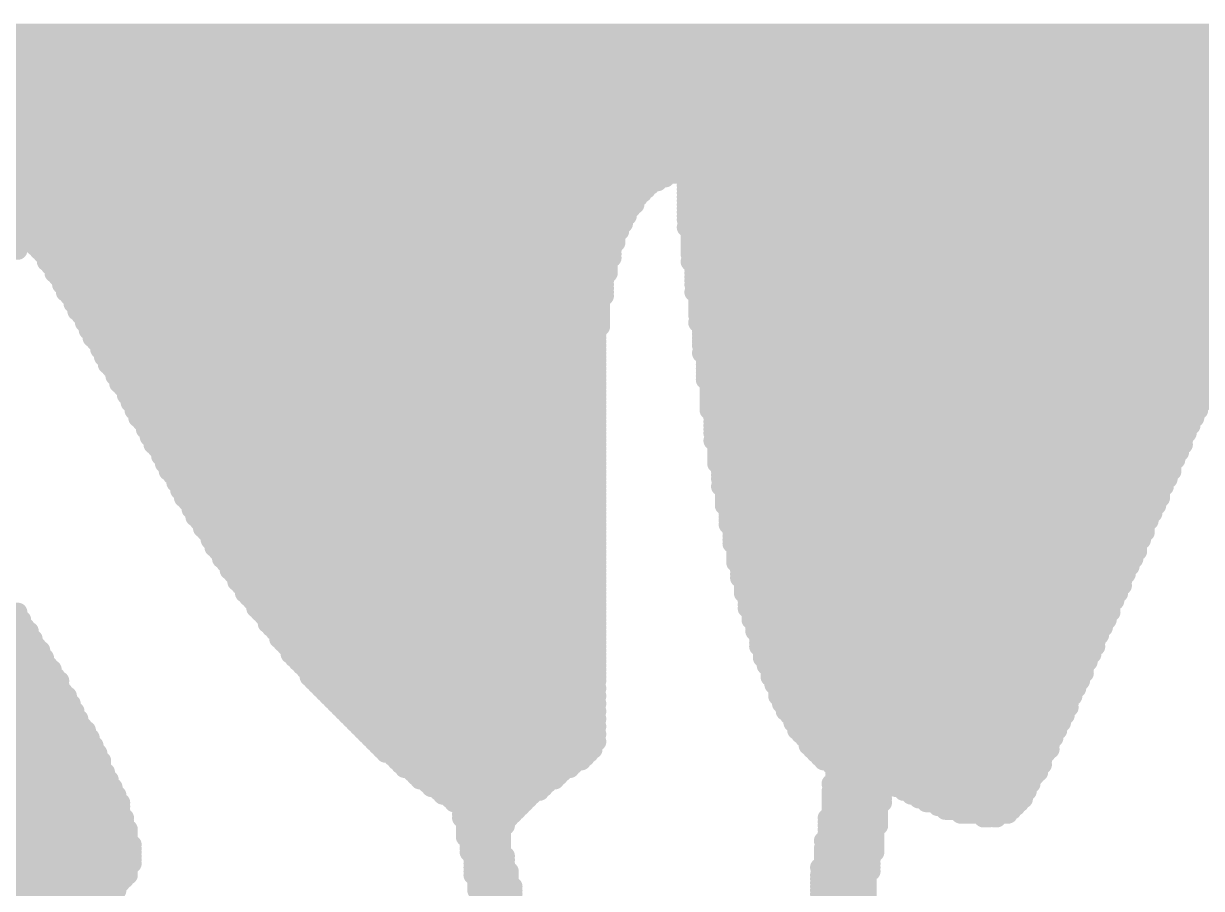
# Model space of a CAD drawing. Extents: x 0 to 224, y 0 to 219.
# Drawn here: x 14.498 to 17.64, y 42.555 to 44.861 of the extents above; entities that cross this region are included whole.
import ezdxf

# ---------------------------------------------------------------- set-up
doc = ezdxf.new("R2010")
doc.units = 0
doc.layers.add('2D_LINE_26', color=5, linetype='CONTINUOUS')

# ---------------------------------------------------------------- blocks, each defined once
blk = doc.blocks.new('SMOOTH_0$0508')
at = {"const_width": 0.0254}
blk.add_lwpolyline([(-0.0127, 0, 1), (0.0127, 0, 1)], format="xyb", close=True, dxfattribs=at)
blk = doc.blocks.new('DRAWING_1')
at = {"layer": '2D_LINE_26', "const_width": 0.0508}
for points in [[(-1.64592, 14.35608), (8.5598, 14.35608)], [(-1.64592, 14.34592), (8.5598, 14.34592)], [(-1.64592, 14.33576), (8.5598, 14.33576)], [(-1.64592, 14.3256), (8.5598, 14.3256)], [(-1.64592, 14.31544), (8.5598, 14.31544)], [(-1.64592, 14.30528), (8.5598, 14.30528)], [(-1.64592, 14.29512), (8.5598, 14.29512)], [(-1.64592, 14.28496), (8.5598, 14.28496)], [(-1.64592, 14.2748), (8.5598, 14.2748)], [(-1.64592, 14.26464), (8.5598, 14.26464)], [(-1.64592, 14.25448), (8.5598, 14.25448)], [(-1.64592, 14.24432), (8.5598, 14.24432)], [(-1.64592, 14.23416), (8.5598, 14.23416)], [(-1.64592, 14.224), (8.5598, 14.224)], [(-1.64592, 14.21384), (8.5598, 14.21384)], [(-1.64592, 14.20368), (8.5598, 14.20368)], [(-1.64592, 14.19352), (8.5598, 14.19352)], [(-1.64592, 14.18336), (8.5598, 14.18336)], [(-1.64592, 14.1732), (8.5598, 14.1732)], [(-1.64592, 14.16304), (8.5598, 14.16304)], [(-1.64592, 14.15288), (8.5598, 14.15288)], [(-1.64592, 14.14272), (8.5598, 14.14272)], [(-1.64592, 14.13256), (8.5598, 14.13256)], [(-1.64592, 14.1224), (8.5598, 14.1224)], [(-1.64592, 14.11224), (8.5598, 14.11224)], [(-1.64592, 14.10208), (8.5598, 14.10208)], [(-1.64592, 14.09192), (8.5598, 14.09192)], [(-1.64592, 14.08176), (8.5598, 14.08176)], [(-1.64592, 14.0716), (8.5598, 14.0716)], [(-1.64592, 14.06144), (8.5598, 14.06144)], [(-1.64592, 14.05128), (8.5598, 14.05128)], [(-1.64592, 14.04112), (8.5598, 14.04112)], [(-1.64592, 14.03096), (8.5598, 14.03096)], [(-1.64592, 14.0208), (8.5598, 14.0208)], [(-1.64592, 14.01064), (8.5598, 14.01064)], [(-1.64592, 14.00048), (8.5598, 14.00048)], [(-1.64592, 13.99032), (8.5598, 13.99032)], [(-1.64592, 13.98016), (8.5598, 13.98016)], [(-1.64592, 13.97), (3.51028, 13.97)], [(-1.64592, 13.95984), (3.48996, 13.95984)], [(3.56616, 13.97), (8.5598, 13.97)], [(3.56616, 13.95984), (8.5598, 13.95984)], [(-1.64592, 13.94968), (3.46964, 13.94968)], [(-1.64592, 13.93952), (3.45948, 13.93952)], [(-1.64592, 13.92936), (3.44932, 13.92936)], [(3.56616, 13.94968), (8.5598, 13.94968)], [(3.56616, 13.93952), (8.5598, 13.93952)], [(3.56616, 13.92936), (8.5598, 13.92936)], [(-1.64592, 13.9192), (3.43916, 13.9192)], [(-1.64592, 13.90904), (3.429, 13.90904)], [(-1.64592, 13.89888), (3.429, 13.89888)], [(3.56616, 13.9192), (8.5598, 13.9192)], [(3.56616, 13.90904), (8.5598, 13.90904)], [(3.56616, 13.89888), (8.5598, 13.89888)], [(-1.64592, 13.88872), (3.41884, 13.88872)], [(-1.64592, 13.87856), (3.40868, 13.87856)], [(-1.64592, 13.8684), (3.40868, 13.8684)], [(3.56616, 13.88872), (8.5598, 13.88872)], [(3.56616, 13.87856), (8.5598, 13.87856)], [(3.56616, 13.8684), (8.5598, 13.8684)], [(-1.64592, 13.85824), (3.39852, 13.85824)], [(-1.64592, 13.84808), (3.39852, 13.84808)], [(-1.64592, 13.83792), (3.38836, 13.83792)], [(3.56616, 13.85824), (8.5598, 13.85824)], [(3.56616, 13.83792), (8.5598, 13.83792)], [(3.57632, 13.84808), (8.5598, 13.84808)], [(-1.64592, 13.82776), (3.38836, 13.82776)], [(-1.64592, 13.8176), (3.3782, 13.8176)], [(-1.64592, 13.80744), (3.3782, 13.80744)], [(3.57632, 13.82776), (8.5598, 13.82776)], [(3.57632, 13.8176), (8.5598, 13.8176)], [(3.57632, 13.80744), (8.5598, 13.80744)], [(-1.64592, 13.79728), (3.3782, 13.79728)], [(-1.64592, 13.78712), (1.78308, 13.78712)], [(-1.64592, 13.77696), (1.78308, 13.77696)], [(1.8288, 13.78712), (3.36804, 13.78712)], [(1.83896, 13.77696), (3.36804, 13.77696)], [(3.57632, 13.79728), (8.5598, 13.79728)], [(3.57632, 13.78712), (8.5598, 13.78712)], [(3.57632, 13.77696), (8.5598, 13.77696)], [(1.84912, 13.7668), (3.36804, 13.7668)], [(1.85928, 13.75664), (3.36804, 13.75664)], [(1.85928, 13.74648), (3.35788, 13.74648)], [(3.57632, 13.7668), (8.5598, 13.7668)], [(3.57632, 13.74648), (8.5598, 13.74648)], [(3.58648, 13.75664), (8.5598, 13.75664)], [(1.86944, 13.73632), (3.35788, 13.73632)], [(1.8796, 13.72616), (3.35788, 13.72616)], [(1.8796, 13.716), (3.35788, 13.716)], [(1.88976, 13.70584), (3.34772, 13.70584)], [(3.58648, 13.73632), (8.5598, 13.73632)], [(3.58648, 13.72616), (8.5598, 13.72616)], [(3.58648, 13.716), (8.5598, 13.716)], [(3.58648, 13.70584), (8.5598, 13.70584)], [(1.89992, 13.69568), (3.34772, 13.69568)], [(1.89992, 13.68552), (3.34772, 13.68552)], [(1.91008, 13.67536), (3.34772, 13.67536)], [(3.58648, 13.69568), (8.5598, 13.69568)], [(3.58648, 13.68552), (8.5598, 13.68552)], [(3.59664, 13.67536), (8.5598, 13.67536)], [(1.91008, 13.6652), (3.34772, 13.6652)], [(1.92024, 13.65504), (3.34772, 13.65504)], [(1.9304, 13.64488), (3.33756, 13.64488)], [(3.58648, 13.6652), (8.5598, 13.6652)], [(3.59664, 13.65504), (8.5598, 13.65504)], [(3.59664, 13.64488), (5.12572, 13.64488)], [(1.9304, 13.63472), (3.33756, 13.63472)], [(1.94056, 13.62456), (3.33756, 13.62456)], [(1.94056, 13.6144), (3.33756, 13.6144)], [(3.59664, 13.63472), (5.1054, 13.63472)], [(3.59664, 13.62456), (5.09524, 13.62456)], [(3.59664, 13.6144), (5.08508, 13.6144)], [(1.95072, 13.60424), (3.33756, 13.60424)], [(1.96088, 13.59408), (3.33756, 13.59408)], [(1.96088, 13.58392), (3.33756, 13.58392)], [(3.59664, 13.60424), (5.07492, 13.60424)], [(3.59664, 13.58392), (5.06476, 13.58392)], [(3.6068, 13.59408), (5.06476, 13.59408)], [(1.97104, 13.57376), (3.33756, 13.57376)], [(1.97104, 13.5636), (3.3274, 13.5636)], [(1.9812, 13.55344), (3.3274, 13.55344)], [(3.6068, 13.57376), (5.0546, 13.57376)], [(3.6068, 13.5636), (5.04444, 13.5636)], [(3.6068, 13.55344), (5.04444, 13.55344)], [(1.9812, 13.54328), (3.3274, 13.54328)], [(1.99136, 13.53312), (3.3274, 13.53312)], [(2.00152, 13.52296), (3.3274, 13.52296)], [(3.6068, 13.54328), (5.03428, 13.54328)], [(3.6068, 13.53312), (5.02412, 13.53312)], [(3.6068, 13.52296), (5.02412, 13.52296)], [(2.00152, 13.5128), (3.3274, 13.5128)], [(2.01168, 13.50264), (3.3274, 13.50264)], [(2.01168, 13.49248), (3.3274, 13.49248)], [(3.6068, 13.50264), (5.01396, 13.50264)], [(3.61696, 13.5128), (5.01396, 13.5128)], [(3.61696, 13.49248), (5.0038, 13.49248)], [(2.02184, 13.48232), (3.3274, 13.48232)], [(2.02184, 13.47216), (3.3274, 13.47216)], [(2.032, 13.462), (3.3274, 13.462)], [(3.61696, 13.48232), (4.99364, 13.48232)], [(3.61696, 13.47216), (4.99364, 13.47216)], [(3.61696, 13.462), (4.98348, 13.462)], [(2.04216, 13.45184), (3.3274, 13.45184)], [(2.04216, 13.44168), (3.3274, 13.44168)], [(2.05232, 13.43152), (3.3274, 13.43152)], [(3.61696, 13.45184), (4.98348, 13.45184)], [(3.61696, 13.44168), (4.97332, 13.44168)], [(3.61696, 13.43152), (4.97332, 13.43152)], [(2.05232, 13.42136), (3.3274, 13.42136)], [(2.06248, 13.4112), (3.3274, 13.4112)], [(2.07264, 13.40104), (3.3274, 13.40104)], [(2.07264, 13.39088), (3.3274, 13.39088)], [(3.62712, 13.42136), (4.96316, 13.42136)], [(3.62712, 13.4112), (4.96316, 13.4112)], [(3.62712, 13.40104), (4.953, 13.40104)], [(3.62712, 13.39088), (4.953, 13.39088)], [(2.0828, 13.38072), (3.3274, 13.38072)], [(2.0828, 13.37056), (3.3274, 13.37056)], [(2.09296, 13.3604), (3.3274, 13.3604)], [(3.62712, 13.38072), (4.94284, 13.38072)], [(3.62712, 13.37056), (4.94284, 13.37056)], [(3.62712, 13.3604), (4.93268, 13.3604)], [(2.09296, 13.35024), (3.3274, 13.35024)], [(2.10312, 13.34008), (3.3274, 13.34008)], [(2.10312, 13.32992), (3.3274, 13.32992)], [(3.62712, 13.35024), (4.93268, 13.35024)], [(3.63728, 13.34008), (4.92252, 13.34008)], [(3.63728, 13.32992), (4.92252, 13.32992)], [(2.11328, 13.31976), (3.3274, 13.31976)], [(2.12344, 13.3096), (3.3274, 13.3096)], [(2.12344, 13.29944), (3.3274, 13.29944)], [(3.63728, 13.31976), (4.91236, 13.31976)], [(3.63728, 13.3096), (4.91236, 13.3096)], [(3.63728, 13.29944), (4.9022, 13.29944)], [(2.1336, 13.28928), (3.3274, 13.28928)], [(2.1336, 13.27912), (3.3274, 13.27912)], [(2.14376, 13.26896), (3.3274, 13.26896)], [(3.63728, 13.28928), (4.9022, 13.28928)], [(3.63728, 13.26896), (4.89204, 13.26896)], [(3.64744, 13.27912), (4.89204, 13.27912)], [(2.14376, 13.2588), (3.3274, 13.2588)], [(2.15392, 13.24864), (3.3274, 13.24864)], [(2.16408, 13.23848), (3.3274, 13.23848)], [(3.64744, 13.2588), (4.89204, 13.2588)], [(3.64744, 13.24864), (4.88188, 13.24864)], [(3.64744, 13.23848), (4.88188, 13.23848)], [(2.16408, 13.22832), (3.3274, 13.22832)], [(2.17424, 13.21816), (3.3274, 13.21816)], [(2.17424, 13.208), (3.3274, 13.208)], [(3.64744, 13.22832), (4.87172, 13.22832)], [(3.64744, 13.21816), (4.87172, 13.21816)], [(3.64744, 13.208), (4.86156, 13.208)], [(2.1844, 13.19784), (3.3274, 13.19784)], [(2.1844, 13.18768), (3.3274, 13.18768)], [(2.19456, 13.17752), (3.3274, 13.17752)], [(3.6576, 13.19784), (4.86156, 13.19784)], [(3.6576, 13.18768), (4.86156, 13.18768)], [(3.6576, 13.17752), (4.8514, 13.17752)], [(2.20472, 13.16736), (3.3274, 13.16736)], [(2.20472, 13.1572), (3.3274, 13.1572)], [(2.21488, 13.14704), (3.3274, 13.14704)], [(3.6576, 13.16736), (4.8514, 13.16736)], [(3.6576, 13.14704), (4.84124, 13.14704)], [(3.66776, 13.1572), (4.84124, 13.1572)], [(2.21488, 13.13688), (3.3274, 13.13688)], [(2.22504, 13.12672), (3.3274, 13.12672)], [(2.22504, 13.11656), (3.3274, 13.11656)], [(3.66776, 13.13688), (4.83108, 13.13688)], [(3.66776, 13.12672), (4.83108, 13.12672)], [(3.66776, 13.11656), (4.83108, 13.11656)], [(2.2352, 13.1064), (3.3274, 13.1064)], [(2.24536, 13.09624), (3.3274, 13.09624)], [(2.24536, 13.08608), (3.3274, 13.08608)], [(3.66776, 13.1064), (4.82092, 13.1064)], [(3.66776, 13.09624), (4.82092, 13.09624)], [(3.67792, 13.08608), (4.81076, 13.08608)], [(2.25552, 13.07592), (3.3274, 13.07592)], [(2.25552, 13.06576), (3.3274, 13.06576)], [(2.26568, 13.0556), (3.3274, 13.0556)], [(2.27584, 13.04544), (3.3274, 13.04544)], [(3.67792, 13.07592), (4.81076, 13.07592)], [(3.67792, 13.06576), (4.8006, 13.06576)], [(3.67792, 13.0556), (4.8006, 13.0556)], [(3.67792, 13.04544), (4.79044, 13.04544)], [(2.27584, 13.03528), (3.3274, 13.03528)], [(2.286, 13.02512), (3.3274, 13.02512)], [(2.29616, 13.01496), (3.3274, 13.01496)], [(3.68808, 13.03528), (4.79044, 13.03528)], [(3.68808, 13.02512), (4.79044, 13.02512)], [(3.68808, 13.01496), (4.78028, 13.01496)], [(2.29616, 13.0048), (3.3274, 13.0048)], [(2.30632, 12.99464), (3.3274, 12.99464)], [(2.30632, 12.98448), (3.3274, 12.98448)], [(3.68808, 13.0048), (4.78028, 13.0048)], [(3.68808, 12.99464), (4.77012, 12.99464)], [(3.69824, 12.98448), (4.77012, 12.98448)], [(2.31648, 12.97432), (3.3274, 12.97432)], [(2.32664, 12.96416), (3.3274, 12.96416)], [(2.32664, 12.954), (3.3274, 12.954)], [(3.69824, 12.97432), (4.77012, 12.97432)], [(3.69824, 12.96416), (4.75996, 12.96416)], [(3.69824, 12.954), (4.75996, 12.954)], [(2.3368, 12.94384), (3.3274, 12.94384)], [(2.34696, 12.93368), (3.3274, 12.93368)], [(2.34696, 12.92352), (3.3274, 12.92352)], [(3.69824, 12.94384), (4.7498, 12.94384)], [(3.7084, 12.93368), (4.7498, 12.93368)], [(3.7084, 12.92352), (4.73964, 12.92352)], [(2.35712, 12.91336), (3.3274, 12.91336)], [(2.36728, 12.9032), (3.3274, 12.9032)], [(2.36728, 12.89304), (3.3274, 12.89304)], [(3.7084, 12.91336), (4.73964, 12.91336)], [(3.7084, 12.9032), (4.72948, 12.9032)], [(3.71856, 12.89304), (4.72948, 12.89304)], [(2.37744, 12.88288), (3.3274, 12.88288)], [(2.3876, 12.87272), (3.3274, 12.87272)], [(2.3876, 12.86256), (3.3274, 12.86256)], [(3.71856, 12.88288), (4.72948, 12.88288)], [(3.71856, 12.87272), (4.71932, 12.87272)], [(3.71856, 12.86256), (4.71932, 12.86256)], [(2.39776, 12.8524), (3.3274, 12.8524)], [(2.40792, 12.84224), (3.3274, 12.84224)], [(2.41808, 12.83208), (3.3274, 12.83208)], [(3.72872, 12.8524), (4.70916, 12.8524)], [(3.72872, 12.84224), (4.70916, 12.84224)], [(3.72872, 12.83208), (4.699, 12.83208)], [(0.4064, 12.81176), (1.78308, 12.81176)], [(0.41656, 12.8016), (1.78308, 12.8016)], [(2.41808, 12.82192), (3.3274, 12.82192)], [(2.42824, 12.81176), (3.3274, 12.81176)], [(2.4384, 12.8016), (3.3274, 12.8016)], [(3.72872, 12.82192), (4.699, 12.82192)], [(3.73888, 12.81176), (4.699, 12.81176)], [(3.73888, 12.8016), (4.68884, 12.8016)], [(0.43688, 12.79144), (1.79324, 12.79144)], [(0.44704, 12.78128), (1.79324, 12.78128)], [(0.46736, 12.77112), (1.8034, 12.77112)], [(2.44856, 12.79144), (3.3274, 12.79144)], [(2.44856, 12.78128), (3.3274, 12.78128)], [(2.45872, 12.77112), (3.3274, 12.77112)], [(3.73888, 12.79144), (4.68884, 12.79144)], [(3.74904, 12.78128), (4.67868, 12.78128)], [(3.74904, 12.77112), (4.67868, 12.77112)], [(0.47752, 12.76096), (1.81356, 12.76096)], [(0.48768, 12.7508), (1.81356, 12.7508)], [(0.49784, 12.74064), (1.82372, 12.74064)], [(2.46888, 12.76096), (3.3274, 12.76096)], [(2.47904, 12.7508), (3.3274, 12.7508)], [(2.47904, 12.74064), (3.3274, 12.74064)], [(3.74904, 12.76096), (4.66852, 12.76096)], [(3.7592, 12.7508), (4.66852, 12.7508)], [(3.7592, 12.74064), (4.65836, 12.74064)], [(0.51816, 12.73048), (1.82372, 12.73048)], [(0.52832, 12.72032), (1.83388, 12.72032)], [(0.53848, 12.71016), (1.84404, 12.71016)], [(0.54864, 12.7), (1.84404, 12.7)], [(2.4892, 12.73048), (3.3274, 12.73048)], [(2.49936, 12.72032), (3.3274, 12.72032)], [(2.50952, 12.71016), (3.3274, 12.71016)], [(2.50952, 12.7), (3.3274, 12.7)], [(3.7592, 12.73048), (4.65836, 12.73048)], [(3.7592, 12.72032), (4.65836, 12.72032)], [(3.76936, 12.71016), (4.6482, 12.71016)], [(3.76936, 12.7), (4.6482, 12.7)], [(0.56896, 12.68984), (1.8542, 12.68984)], [(0.57912, 12.67968), (1.8542, 12.67968)], [(0.58928, 12.66952), (1.86436, 12.66952)], [(2.51968, 12.68984), (3.3274, 12.68984)], [(2.52984, 12.67968), (3.3274, 12.67968)], [(2.54, 12.66952), (3.3274, 12.66952)], [(3.76936, 12.68984), (4.63804, 12.68984)], [(3.77952, 12.67968), (4.63804, 12.67968)], [(3.77952, 12.66952), (4.62788, 12.66952)], [(0.59944, 12.65936), (1.87452, 12.65936)], [(0.6096, 12.6492), (1.87452, 12.6492)], [(0.62992, 12.63904), (1.88468, 12.63904)], [(2.55016, 12.65936), (3.3274, 12.65936)], [(2.56032, 12.6492), (3.3274, 12.6492)], [(2.56032, 12.63904), (3.3274, 12.63904)], [(3.78968, 12.65936), (4.62788, 12.65936)], [(3.78968, 12.6492), (4.62788, 12.6492)], [(3.78968, 12.63904), (4.61772, 12.63904)], [(0.62992, 12.62888), (1.89484, 12.62888)], [(0.65024, 12.61872), (1.89484, 12.61872)], [(0.6604, 12.60856), (1.89484, 12.60856)], [(2.57048, 12.62888), (3.3274, 12.62888)], [(2.58064, 12.61872), (3.31724, 12.61872)], [(2.5908, 12.60856), (3.3274, 12.60856)], [(3.79984, 12.62888), (4.61772, 12.62888)], [(3.79984, 12.61872), (4.60756, 12.61872)], [(3.81, 12.60856), (4.60756, 12.60856)], [(0.67056, 12.5984), (1.905, 12.5984)], [(0.68072, 12.58824), (1.91516, 12.58824)], [(0.69088, 12.57808), (1.91516, 12.57808)], [(2.60096, 12.5984), (3.31724, 12.5984)], [(2.61112, 12.58824), (3.3274, 12.58824)], [(2.62128, 12.57808), (3.31724, 12.57808)], [(3.81, 12.5984), (4.5974, 12.5984)], [(3.81, 12.58824), (4.5974, 12.58824)], [(3.82016, 12.57808), (4.58724, 12.57808)], [(0.70104, 12.56792), (1.92532, 12.56792)], [(0.7112, 12.55776), (1.92532, 12.55776)], [(0.73152, 12.5476), (1.93548, 12.5476)], [(2.63144, 12.56792), (3.3274, 12.56792)], [(2.6416, 12.55776), (3.31724, 12.55776)], [(2.65176, 12.5476), (3.3274, 12.5476)], [(3.82016, 12.56792), (4.58724, 12.56792)], [(3.83032, 12.55776), (4.58724, 12.55776)], [(3.83032, 12.5476), (4.57708, 12.5476)], [(0.73152, 12.53744), (1.93548, 12.53744)], [(0.75184, 12.52728), (1.94564, 12.52728)], [(0.762, 12.51712), (1.94564, 12.51712)], [(2.66192, 12.53744), (3.31724, 12.53744)], [(2.67208, 12.52728), (3.3274, 12.52728)], [(2.68224, 12.51712), (3.31724, 12.51712)], [(3.84048, 12.53744), (4.57708, 12.53744)], [(3.85064, 12.52728), (4.56692, 12.52728)], [(3.85064, 12.51712), (4.56692, 12.51712)], [(0.77216, 12.50696), (1.9558, 12.50696)], [(0.78232, 12.4968), (1.96596, 12.4968)], [(0.79248, 12.48664), (1.96596, 12.48664)], [(2.6924, 12.50696), (3.3274, 12.50696)], [(2.70256, 12.4968), (3.31724, 12.4968)], [(2.71272, 12.48664), (3.3274, 12.48664)], [(3.8608, 12.50696), (4.55676, 12.50696)], [(3.8608, 12.4968), (4.55676, 12.4968)], [(3.87096, 12.48664), (4.5466, 12.48664)], [(0.80264, 12.47648), (1.97612, 12.47648)], [(0.8128, 12.46632), (1.97612, 12.46632)], [(0.83312, 12.45616), (1.98628, 12.45616)], [(2.72288, 12.47648), (3.31724, 12.47648)], [(2.73304, 12.46632), (3.3274, 12.46632)], [(2.7432, 12.45616), (3.31724, 12.45616)], [(3.88112, 12.47648), (4.5466, 12.47648)], [(3.89128, 12.46632), (4.53644, 12.46632)], [(3.89128, 12.45616), (4.53644, 12.45616)], [(0.84328, 12.446), (1.98628, 12.446)], [(0.85344, 12.43584), (1.99644, 12.43584)], [(0.8636, 12.42568), (1.99644, 12.42568)], [(2.75336, 12.446), (3.31724, 12.446)], [(2.76352, 12.43584), (3.30708, 12.43584)], [(2.78384, 12.42568), (3.29692, 12.42568)], [(3.90144, 12.446), (4.53644, 12.446)], [(3.9116, 12.43584), (4.52628, 12.43584)], [(3.92176, 12.42568), (4.51612, 12.42568)], [(0.87376, 12.41552), (2.0066, 12.41552)], [(0.88392, 12.40536), (2.0066, 12.40536)], [(0.89408, 12.3952), (2.0066, 12.3952)], [(2.794, 12.41552), (3.28676, 12.41552)], [(2.80416, 12.40536), (3.26644, 12.40536)], [(2.81432, 12.3952), (3.25628, 12.3952)], [(3.93192, 12.41552), (4.51612, 12.41552)], [(3.95224, 12.40536), (4.51612, 12.40536)], [(3.9624, 12.3952), (4.50596, 12.3952)], [(0.9144, 12.38504), (2.01676, 12.38504)], [(0.92456, 12.37488), (2.01676, 12.37488)], [(0.93472, 12.36472), (2.02692, 12.36472)], [(0.94488, 12.35456), (2.02692, 12.35456)], [(2.83464, 12.38504), (3.23596, 12.38504)], [(2.8448, 12.37488), (3.2258, 12.37488)], [(2.85496, 12.36472), (3.21564, 12.36472)], [(2.87528, 12.35456), (3.19532, 12.35456)], [(3.95224, 12.35456), (4.0894, 12.35456)], [(3.9624, 12.38504), (4.50596, 12.38504)], [(3.9624, 12.37488), (4.4958, 12.37488)], [(3.9624, 12.36472), (4.48564, 12.36472)], [(4.1148, 12.35456), (4.48564, 12.35456)], [(0.95504, 12.3444), (2.03708, 12.3444)], [(0.97536, 12.33424), (2.03708, 12.33424)], [(0.98552, 12.32408), (2.04724, 12.32408)], [(2.88544, 12.3444), (3.18516, 12.3444)], [(2.90576, 12.33424), (3.175, 12.33424)], [(2.91592, 12.32408), (3.15468, 12.32408)], [(3.95224, 12.33424), (4.0894, 12.33424)], [(3.95224, 12.32408), (4.0894, 12.32408)], [(3.9624, 12.3444), (4.0894, 12.3444)], [(4.12496, 12.3444), (4.47548, 12.3444)], [(4.14528, 12.33424), (4.47548, 12.33424)], [(4.1656, 12.32408), (4.46532, 12.32408)], [(0.99568, 12.31392), (2.04724, 12.31392)], [(1.00584, 12.30376), (2.0574, 12.30376)], [(1.02616, 12.2936), (2.0574, 12.2936)], [(2.93624, 12.31392), (3.14452, 12.31392)], [(2.9464, 12.30376), (3.13436, 12.30376)], [(2.96672, 12.2936), (3.1242, 12.2936)], [(3.95224, 12.31392), (4.0894, 12.31392)], [(3.95224, 12.30376), (4.0894, 12.30376)], [(3.95224, 12.2936), (4.07924, 12.2936)], [(4.18592, 12.31392), (4.46532, 12.31392)], [(4.20624, 12.30376), (4.45516, 12.30376)], [(4.23672, 12.2936), (4.445, 12.2936)], [(1.03632, 12.28344), (2.0574, 12.28344)], [(1.04648, 12.27328), (2.0574, 12.27328)], [(1.05664, 12.26312), (2.06756, 12.26312)], [(2.96672, 12.28344), (3.11404, 12.28344)], [(2.96672, 12.27328), (3.10388, 12.27328)], [(2.96672, 12.26312), (3.09372, 12.26312)], [(3.94208, 12.26312), (4.07924, 12.26312)], [(3.95224, 12.28344), (4.07924, 12.28344)], [(3.95224, 12.27328), (4.07924, 12.27328)], [(4.25704, 12.28344), (4.43484, 12.28344)], [(4.29768, 12.27328), (4.42468, 12.27328)], [(4.35864, 12.26312), (4.37388, 12.26312)], [(4.38912, 12.26312), (4.3942, 12.26312)], [(1.07696, 12.25296), (2.06756, 12.25296)], [(1.08712, 12.2428), (2.06756, 12.2428)], [(1.09728, 12.23264), (2.07772, 12.23264)], [(2.97688, 12.25296), (3.08356, 12.25296)], [(2.97688, 12.2428), (3.08356, 12.2428)], [(2.97688, 12.23264), (3.0734, 12.23264)], [(3.94208, 12.25296), (4.07924, 12.25296)], [(3.94208, 12.2428), (4.07924, 12.2428)], [(3.94208, 12.23264), (4.06908, 12.23264)], [(1.1176, 12.22248), (2.07772, 12.22248)], [(1.12776, 12.21232), (2.07772, 12.21232)], [(1.14808, 12.20216), (2.07772, 12.20216)], [(2.97688, 12.22248), (3.0734, 12.22248)], [(2.97688, 12.21232), (3.0734, 12.21232)], [(2.98704, 12.20216), (3.0734, 12.20216)], [(3.93192, 12.20216), (4.06908, 12.20216)], [(3.94208, 12.22248), (4.06908, 12.22248)], [(3.94208, 12.21232), (4.06908, 12.21232)], [(1.15824, 12.192), (2.08788, 12.192)], [(1.1684, 12.18184), (2.08788, 12.18184)], [(1.18872, 12.17168), (2.08788, 12.17168)], [(2.98704, 12.192), (3.0734, 12.192)], [(2.98704, 12.18184), (3.0734, 12.18184)], [(2.98704, 12.17168), (3.0734, 12.17168)], [(3.93192, 12.18184), (4.06908, 12.18184)], [(3.93192, 12.17168), (4.06908, 12.17168)], [(3.94208, 12.192), (4.06908, 12.192)], [(1.19888, 12.16152), (2.08788, 12.16152)], [(1.2192, 12.15136), (2.08788, 12.15136)], [(1.22936, 12.1412), (2.08788, 12.1412)], [(2.9972, 12.16152), (3.08356, 12.16152)], [(2.9972, 12.15136), (3.08356, 12.15136)], [(2.9972, 12.1412), (3.08356, 12.1412)], [(3.93192, 12.16152), (4.05892, 12.16152)], [(3.93192, 12.15136), (4.05892, 12.15136)], [(3.93192, 12.1412), (4.05892, 12.1412)], [(1.24968, 12.13104), (2.07772, 12.13104)], [(1.27, 12.12088), (2.07772, 12.12088)], [(1.28016, 12.11072), (2.07772, 12.11072)], [(2.9972, 12.13104), (3.08356, 12.13104)], [(2.9972, 12.12088), (3.09372, 12.12088)], [(2.9972, 12.11072), (3.09372, 12.11072)], [(3.92176, 12.13104), (4.05892, 12.13104)], [(3.92176, 12.11072), (4.04876, 12.11072)], [(3.93192, 12.12088), (4.05892, 12.12088)], [(1.30048, 12.10056), (2.06756, 12.10056)], [(1.3208, 12.0904), (2.0574, 12.0904)], [(1.34112, 12.08024), (2.04724, 12.08024)], [(3.00736, 12.10056), (3.09372, 12.10056)], [(3.00736, 12.0904), (3.09372, 12.0904)], [(3.00736, 12.08024), (3.10388, 12.08024)], [(3.92176, 12.10056), (4.04876, 12.10056)], [(3.92176, 12.0904), (4.04876, 12.0904)], [(3.92176, 12.08024), (4.04876, 12.08024)], [(1.36144, 12.07008), (2.04724, 12.07008)], [(1.38176, 12.05992), (2.02692, 12.05992)], [(3.00736, 12.07008), (3.10388, 12.07008)], [(3.01752, 12.05992), (3.10388, 12.05992)], [(3.92176, 12.07008), (4.04876, 12.07008)], [(3.92176, 12.05992), (4.04876, 12.05992)]]:
    blk.add_lwpolyline(points, dxfattribs=at)
at = {"layer": '2D_LINE_26'}
for p in [(3.48996, 13.95984), (3.51028, 13.97), (3.56616, 13.97), (3.56616, 13.95984), (3.44932, 13.92936), (3.45948, 13.93952), (3.46964, 13.94968), (3.56616, 13.94968), (3.56616, 13.93952), (3.56616, 13.92936), (3.429, 13.90904), (3.429, 13.89888), (3.43916, 13.9192), (3.56616, 13.9192), (3.56616, 13.90904), (3.56616, 13.89888), (3.40868, 13.87856), (3.40868, 13.8684), (3.41884, 13.88872), (3.56616, 13.88872), (3.56616, 13.87856), (3.56616, 13.8684), (3.38836, 13.83792), (3.39852, 13.85824), (3.39852, 13.84808), (3.56616, 13.85824), (3.56616, 13.83792), (3.57632, 13.84808), (3.3782, 13.8176), (3.3782, 13.80744), (3.38836, 13.82776), (3.57632, 13.82776), (3.57632, 13.8176), (3.57632, 13.80744), (1.78308, 13.78712), (1.78308, 13.77696), (1.8288, 13.78712), (1.83896, 13.77696), (3.36804, 13.78712), (3.36804, 13.77696), (3.3782, 13.79728), (3.57632, 13.79728), (3.57632, 13.78712), (3.57632, 13.77696), (1.84912, 13.7668), (1.85928, 13.75664), (1.85928, 13.74648), (3.35788, 13.74648), (3.36804, 13.7668), (3.36804, 13.75664), (3.57632, 13.7668), (3.57632, 13.74648), (3.58648, 13.75664), (1.86944, 13.73632), (1.8796, 13.72616), (1.8796, 13.716), (1.88976, 13.70584), (3.34772, 13.70584), (3.35788, 13.73632), (3.35788, 13.72616), (3.35788, 13.716), (3.58648, 13.73632), (3.58648, 13.72616), (3.58648, 13.716), (3.58648, 13.70584), (1.89992, 13.69568), (1.89992, 13.68552), (1.91008, 13.67536), (3.34772, 13.69568), (3.34772, 13.68552), (3.34772, 13.67536), (3.58648, 13.69568), (3.58648, 13.68552), (3.59664, 13.67536), (1.91008, 13.6652), (1.92024, 13.65504), (1.9304, 13.64488), (3.33756, 13.64488), (3.34772, 13.6652), (3.34772, 13.65504), (3.58648, 13.6652), (3.59664, 13.65504), (3.59664, 13.64488), (1.9304, 13.63472), (1.94056, 13.62456), (1.94056, 13.6144), (3.33756, 13.63472), (3.33756, 13.62456), (3.33756, 13.6144), (3.59664, 13.63472), (3.59664, 13.62456), (3.59664, 13.6144), (1.95072, 13.60424), (1.96088, 13.59408), (1.96088, 13.58392), (3.33756, 13.60424), (3.33756, 13.59408), (3.33756, 13.58392), (3.59664, 13.60424), (3.59664, 13.58392), (3.6068, 13.59408), (1.97104, 13.57376), (1.97104, 13.5636), (1.9812, 13.55344), (3.3274, 13.5636), (3.3274, 13.55344), (3.33756, 13.57376), (3.6068, 13.57376), (3.6068, 13.5636), (3.6068, 13.55344), (1.9812, 13.54328), (1.99136, 13.53312), (2.00152, 13.52296), (3.3274, 13.54328), (3.3274, 13.53312), (3.3274, 13.52296), (3.6068, 13.54328), (3.6068, 13.53312), (3.6068, 13.52296), (2.00152, 13.5128), (2.01168, 13.50264), (2.01168, 13.49248), (3.3274, 13.5128), (3.3274, 13.50264), (3.3274, 13.49248), (3.6068, 13.50264), (3.61696, 13.5128), (3.61696, 13.49248), (2.02184, 13.48232), (2.02184, 13.47216), (2.032, 13.462), (3.3274, 13.48232), (3.3274, 13.47216), (3.3274, 13.462), (3.61696, 13.48232), (3.61696, 13.47216), (3.61696, 13.462), (2.04216, 13.45184), (2.04216, 13.44168), (2.05232, 13.43152), (3.3274, 13.45184), (3.3274, 13.44168), (3.3274, 13.43152), (3.61696, 13.45184), (3.61696, 13.44168), (3.61696, 13.43152), (2.05232, 13.42136), (2.06248, 13.4112), (2.07264, 13.40104), (2.07264, 13.39088), (3.3274, 13.42136), (3.3274, 13.4112), (3.3274, 13.40104), (3.3274, 13.39088), (3.62712, 13.42136), (3.62712, 13.4112), (3.62712, 13.40104), (3.62712, 13.39088), (4.953, 13.40104), (4.953, 13.39088), (4.96316, 13.42136), (4.96316, 13.4112), (2.0828, 13.38072), (2.0828, 13.37056), (2.09296, 13.3604), (3.3274, 13.38072), (3.3274, 13.37056), (3.3274, 13.3604), (3.62712, 13.38072), (3.62712, 13.37056), (3.62712, 13.3604), (4.93268, 13.3604), (4.94284, 13.38072), (4.94284, 13.37056), (2.09296, 13.35024), (2.10312, 13.34008), (2.10312, 13.32992), (3.3274, 13.35024), (3.3274, 13.34008), (3.3274, 13.32992), (3.62712, 13.35024), (3.63728, 13.34008), (3.63728, 13.32992), (4.92252, 13.34008), (4.92252, 13.32992), (4.93268, 13.35024), (2.11328, 13.31976), (2.12344, 13.3096), (2.12344, 13.29944), (3.3274, 13.31976), (3.3274, 13.3096), (3.3274, 13.29944), (3.63728, 13.31976), (3.63728, 13.3096), (3.63728, 13.29944), (4.9022, 13.29944), (4.91236, 13.31976), (4.91236, 13.3096), (2.1336, 13.28928), (2.1336, 13.27912), (2.14376, 13.26896), (3.3274, 13.28928), (3.3274, 13.27912), (3.3274, 13.26896), (3.63728, 13.28928), (3.63728, 13.26896), (3.64744, 13.27912), (4.89204, 13.27912), (4.89204, 13.26896), (4.9022, 13.28928), (2.14376, 13.2588), (2.15392, 13.24864), (2.16408, 13.23848), (3.3274, 13.2588), (3.3274, 13.24864), (3.3274, 13.23848), (3.64744, 13.2588), (3.64744, 13.24864), (3.64744, 13.23848), (4.88188, 13.24864), (4.88188, 13.23848), (4.89204, 13.2588), (2.16408, 13.22832), (2.17424, 13.21816), (2.17424, 13.208), (3.3274, 13.22832), (3.3274, 13.21816), (3.3274, 13.208), (3.64744, 13.22832), (3.64744, 13.21816), (3.64744, 13.208), (4.86156, 13.208), (4.87172, 13.22832), (4.87172, 13.21816), (2.1844, 13.19784), (2.1844, 13.18768), (2.19456, 13.17752), (3.3274, 13.19784), (3.3274, 13.18768), (3.3274, 13.17752), (3.6576, 13.19784), (3.6576, 13.18768), (3.6576, 13.17752), (4.8514, 13.17752), (4.86156, 13.19784), (4.86156, 13.18768), (2.20472, 13.16736), (2.20472, 13.1572), (2.21488, 13.14704), (3.3274, 13.16736), (3.3274, 13.1572), (3.3274, 13.14704), (3.6576, 13.16736), (3.6576, 13.14704), (3.66776, 13.1572), (4.84124, 13.1572), (4.84124, 13.14704), (4.8514, 13.16736), (2.21488, 13.13688), (2.22504, 13.12672), (2.22504, 13.11656), (3.3274, 13.13688), (3.3274, 13.12672), (3.3274, 13.11656), (3.66776, 13.13688), (3.66776, 13.12672), (3.66776, 13.11656), (4.83108, 13.13688), (4.83108, 13.12672), (4.83108, 13.11656), (2.2352, 13.1064), (2.24536, 13.09624), (2.24536, 13.08608), (3.3274, 13.1064), (3.3274, 13.09624), (3.3274, 13.08608), (3.66776, 13.1064), (3.66776, 13.09624), (3.67792, 13.08608), (4.81076, 13.08608), (4.82092, 13.1064), (4.82092, 13.09624), (2.25552, 13.07592), (2.25552, 13.06576), (2.26568, 13.0556), (2.27584, 13.04544), (3.3274, 13.07592), (3.3274, 13.06576), (3.3274, 13.0556), (3.3274, 13.04544), (3.67792, 13.07592), (3.67792, 13.06576), (3.67792, 13.0556), (3.67792, 13.04544), (4.79044, 13.04544), (4.8006, 13.06576), (4.8006, 13.0556), (4.81076, 13.07592), (2.27584, 13.03528), (2.286, 13.02512), (2.29616, 13.01496), (3.3274, 13.03528), (3.3274, 13.02512), (3.3274, 13.01496), (3.68808, 13.03528), (3.68808, 13.02512), (3.68808, 13.01496), (4.78028, 13.01496), (4.79044, 13.03528), (4.79044, 13.02512), (2.29616, 13.0048), (2.30632, 12.99464), (2.30632, 12.98448), (3.3274, 13.0048), (3.3274, 12.99464), (3.3274, 12.98448), (3.68808, 13.0048), (3.68808, 12.99464), (3.69824, 12.98448), (4.77012, 12.99464), (4.77012, 12.98448), (4.78028, 13.0048), (2.31648, 12.97432), (2.32664, 12.96416), (2.32664, 12.954), (3.3274, 12.97432), (3.3274, 12.96416), (3.3274, 12.954), (3.69824, 12.97432), (3.69824, 12.96416), (3.69824, 12.954), (4.75996, 12.96416), (4.75996, 12.954), (4.77012, 12.97432), (2.3368, 12.94384), (2.34696, 12.93368), (2.34696, 12.92352), (3.3274, 12.94384), (3.3274, 12.93368), (3.3274, 12.92352), (3.69824, 12.94384), (3.7084, 12.93368), (3.7084, 12.92352), (4.73964, 12.92352), (4.7498, 12.94384), (4.7498, 12.93368), (2.35712, 12.91336), (2.36728, 12.9032), (2.36728, 12.89304), (3.3274, 12.91336), (3.3274, 12.9032), (3.3274, 12.89304), (3.7084, 12.91336), (3.7084, 12.9032), (3.71856, 12.89304), (4.72948, 12.9032), (4.72948, 12.89304), (4.73964, 12.91336), (2.37744, 12.88288), (2.3876, 12.87272), (2.3876, 12.86256), (3.3274, 12.88288), (3.3274, 12.87272), (3.3274, 12.86256), (3.71856, 12.88288), (3.71856, 12.87272), (3.71856, 12.86256), (4.71932, 12.87272), (4.71932, 12.86256), (4.72948, 12.88288), (2.39776, 12.8524), (2.40792, 12.84224), (2.41808, 12.83208), (3.3274, 12.8524), (3.3274, 12.84224), (3.3274, 12.83208), (3.72872, 12.8524), (3.72872, 12.84224), (3.72872, 12.83208), (4.699, 12.83208), (4.70916, 12.8524), (4.70916, 12.84224), (1.78308, 12.81176), (1.78308, 12.8016), (2.41808, 12.82192), (2.42824, 12.81176), (2.4384, 12.8016), (3.3274, 12.82192), (3.3274, 12.81176), (3.3274, 12.8016), (3.72872, 12.82192), (3.73888, 12.81176), (3.73888, 12.8016), (4.68884, 12.8016), (4.699, 12.82192), (4.699, 12.81176), (1.79324, 12.79144), (1.79324, 12.78128), (1.8034, 12.77112), (2.44856, 12.79144), (2.44856, 12.78128), (2.45872, 12.77112), (3.3274, 12.79144), (3.3274, 12.78128), (3.3274, 12.77112), (3.73888, 12.79144), (3.74904, 12.78128), (3.74904, 12.77112), (4.67868, 12.78128), (4.67868, 12.77112), (4.68884, 12.79144), (1.81356, 12.76096), (1.81356, 12.7508), (1.82372, 12.74064), (2.46888, 12.76096), (2.47904, 12.7508), (2.47904, 12.74064), (3.3274, 12.76096), (3.3274, 12.7508), (3.3274, 12.74064), (3.74904, 12.76096), (3.7592, 12.7508), (3.7592, 12.74064), (4.65836, 12.74064), (4.66852, 12.76096), (4.66852, 12.7508), (1.82372, 12.73048), (1.83388, 12.72032), (1.84404, 12.71016), (1.84404, 12.7), (2.4892, 12.73048), (2.49936, 12.72032), (2.50952, 12.71016), (2.50952, 12.7), (3.3274, 12.73048), (3.3274, 12.72032), (3.3274, 12.71016), (3.3274, 12.7), (3.7592, 12.73048), (3.7592, 12.72032), (3.76936, 12.71016), (3.76936, 12.7), (4.6482, 12.71016), (4.6482, 12.7), (4.65836, 12.73048), (4.65836, 12.72032), (1.8542, 12.68984), (1.8542, 12.67968), (1.86436, 12.66952), (2.51968, 12.68984), (2.52984, 12.67968), (2.54, 12.66952), (3.3274, 12.68984), (3.3274, 12.67968), (3.3274, 12.66952), (3.76936, 12.68984), (3.77952, 12.67968), (3.77952, 12.66952), (4.62788, 12.66952), (4.63804, 12.68984), (4.63804, 12.67968), (1.87452, 12.65936), (1.87452, 12.6492), (1.88468, 12.63904), (2.55016, 12.65936), (2.56032, 12.6492), (2.56032, 12.63904), (3.3274, 12.65936), (3.3274, 12.6492), (3.3274, 12.63904), (3.78968, 12.65936), (3.78968, 12.6492), (3.78968, 12.63904), (4.61772, 12.63904), (4.62788, 12.65936), (4.62788, 12.6492), (1.89484, 12.62888), (1.89484, 12.61872), (1.89484, 12.60856), (2.57048, 12.62888), (2.58064, 12.61872), (2.5908, 12.60856), (3.31724, 12.61872), (3.3274, 12.62888), (3.3274, 12.60856), (3.79984, 12.62888), (3.79984, 12.61872), (3.81, 12.60856), (4.60756, 12.61872), (4.60756, 12.60856), (4.61772, 12.62888), (1.905, 12.5984), (1.91516, 12.58824), (1.91516, 12.57808), (2.60096, 12.5984), (2.61112, 12.58824), (2.62128, 12.57808), (3.31724, 12.5984), (3.31724, 12.57808), (3.3274, 12.58824), (3.81, 12.5984), (3.81, 12.58824), (3.82016, 12.57808), (4.58724, 12.57808), (4.5974, 12.5984), (4.5974, 12.58824), (1.92532, 12.56792), (1.92532, 12.55776), (1.93548, 12.5476), (2.63144, 12.56792), (2.6416, 12.55776), (2.65176, 12.5476), (3.31724, 12.55776), (3.3274, 12.56792), (3.3274, 12.5476), (3.82016, 12.56792), (3.83032, 12.55776), (3.83032, 12.5476), (4.57708, 12.5476), (4.58724, 12.56792), (4.58724, 12.55776), (1.93548, 12.53744), (1.94564, 12.52728), (1.94564, 12.51712), (2.66192, 12.53744), (2.67208, 12.52728), (2.68224, 12.51712), (3.31724, 12.53744), (3.31724, 12.51712), (3.3274, 12.52728), (3.84048, 12.53744), (3.85064, 12.52728), (3.85064, 12.51712), (4.56692, 12.52728), (4.56692, 12.51712), (4.57708, 12.53744), (1.9558, 12.50696), (1.96596, 12.4968), (1.96596, 12.48664), (2.6924, 12.50696), (2.70256, 12.4968), (2.71272, 12.48664), (3.31724, 12.4968), (3.3274, 12.50696), (3.3274, 12.48664), (3.8608, 12.50696), (3.8608, 12.4968), (3.87096, 12.48664), (4.5466, 12.48664), (4.55676, 12.50696), (4.55676, 12.4968), (1.97612, 12.47648), (1.97612, 12.46632), (1.98628, 12.45616), (2.72288, 12.47648), (2.73304, 12.46632), (2.7432, 12.45616), (3.31724, 12.47648), (3.31724, 12.45616), (3.3274, 12.46632), (3.88112, 12.47648), (3.89128, 12.46632), (3.89128, 12.45616), (4.53644, 12.46632), (4.53644, 12.45616), (4.5466, 12.47648), (1.98628, 12.446), (1.99644, 12.43584), (1.99644, 12.42568), (2.75336, 12.446), (2.76352, 12.43584), (2.78384, 12.42568), (3.29692, 12.42568), (3.30708, 12.43584), (3.31724, 12.446), (3.90144, 12.446), (3.9116, 12.43584), (3.92176, 12.42568), (4.51612, 12.42568), (4.52628, 12.43584), (4.53644, 12.446), (2.0066, 12.41552), (2.0066, 12.40536), (2.0066, 12.3952), (2.794, 12.41552), (2.80416, 12.40536), (2.81432, 12.3952), (3.25628, 12.3952), (3.26644, 12.40536), (3.28676, 12.41552), (3.93192, 12.41552), (3.95224, 12.40536), (3.9624, 12.3952), (4.50596, 12.3952), (4.51612, 12.41552), (4.51612, 12.40536), (2.01676, 12.38504), (2.01676, 12.37488), (2.02692, 12.36472), (2.02692, 12.35456), (2.83464, 12.38504), (2.8448, 12.37488), (2.85496, 12.36472), (2.87528, 12.35456), (3.19532, 12.35456), (3.21564, 12.36472), (3.2258, 12.37488), (3.23596, 12.38504), (3.95224, 12.35456), (3.9624, 12.38504), (3.9624, 12.37488), (3.9624, 12.36472), (4.0894, 12.35456), (4.1148, 12.35456), (4.48564, 12.36472), (4.48564, 12.35456), (4.4958, 12.37488), (4.50596, 12.38504), (2.03708, 12.3444), (2.03708, 12.33424), (2.04724, 12.32408), (2.88544, 12.3444), (2.90576, 12.33424), (2.91592, 12.32408), (3.15468, 12.32408), (3.175, 12.33424), (3.18516, 12.3444), (3.95224, 12.33424), (3.95224, 12.32408), (3.9624, 12.3444), (4.0894, 12.3444), (4.0894, 12.33424), (4.0894, 12.32408), (4.12496, 12.3444), (4.14528, 12.33424), (4.1656, 12.32408), (4.46532, 12.32408), (4.47548, 12.3444), (4.47548, 12.33424), (2.04724, 12.31392), (2.0574, 12.30376), (2.0574, 12.2936), (2.93624, 12.31392), (2.9464, 12.30376), (2.96672, 12.2936), (3.1242, 12.2936), (3.13436, 12.30376), (3.14452, 12.31392), (3.95224, 12.31392), (3.95224, 12.30376), (3.95224, 12.2936), (4.07924, 12.2936), (4.0894, 12.31392), (4.0894, 12.30376), (4.18592, 12.31392), (4.20624, 12.30376), (4.23672, 12.2936), (4.445, 12.2936), (4.45516, 12.30376), (4.46532, 12.31392), (2.0574, 12.28344), (2.0574, 12.27328), (2.06756, 12.26312), (2.96672, 12.28344), (2.96672, 12.27328), (2.96672, 12.26312), (3.09372, 12.26312), (3.10388, 12.27328), (3.11404, 12.28344), (3.94208, 12.26312), (3.95224, 12.28344), (3.95224, 12.27328), (4.07924, 12.28344), (4.07924, 12.27328), (4.07924, 12.26312), (4.25704, 12.28344), (4.29768, 12.27328), (4.35864, 12.26312), (4.37388, 12.26312), (4.38912, 12.26312), (4.3942, 12.26312), (4.42468, 12.27328), (4.43484, 12.28344), (2.06756, 12.25296), (2.06756, 12.2428), (2.07772, 12.23264), (2.97688, 12.25296), (2.97688, 12.2428), (2.97688, 12.23264), (3.0734, 12.23264), (3.08356, 12.25296), (3.08356, 12.2428), (3.94208, 12.25296), (3.94208, 12.2428), (3.94208, 12.23264), (4.06908, 12.23264), (4.07924, 12.25296), (4.07924, 12.2428), (2.07772, 12.22248), (2.07772, 12.21232), (2.07772, 12.20216), (2.97688, 12.22248), (2.97688, 12.21232), (2.98704, 12.20216), (3.0734, 12.22248), (3.0734, 12.21232), (3.0734, 12.20216), (3.93192, 12.20216), (3.94208, 12.22248), (3.94208, 12.21232), (4.06908, 12.22248), (4.06908, 12.21232), (4.06908, 12.20216), (2.08788, 12.192), (2.08788, 12.18184), (2.08788, 12.17168), (2.98704, 12.192), (2.98704, 12.18184), (2.98704, 12.17168), (3.0734, 12.192), (3.0734, 12.18184), (3.0734, 12.17168), (3.93192, 12.18184), (3.93192, 12.17168), (3.94208, 12.192), (4.06908, 12.192), (4.06908, 12.18184), (4.06908, 12.17168), (2.08788, 12.16152), (2.08788, 12.15136), (2.08788, 12.1412), (2.9972, 12.16152), (2.9972, 12.15136), (2.9972, 12.1412), (3.08356, 12.16152), (3.08356, 12.15136), (3.08356, 12.1412), (3.93192, 12.16152), (3.93192, 12.15136), (3.93192, 12.1412), (4.05892, 12.16152), (4.05892, 12.15136), (4.05892, 12.1412), (2.07772, 12.13104), (2.07772, 12.12088), (2.07772, 12.11072), (2.9972, 12.13104), (2.9972, 12.12088), (2.9972, 12.11072), (3.08356, 12.13104), (3.09372, 12.12088), (3.09372, 12.11072), (3.92176, 12.13104), (3.92176, 12.11072), (3.93192, 12.12088), (4.04876, 12.11072), (4.05892, 12.13104), (4.05892, 12.12088), (2.04724, 12.08024), (2.0574, 12.0904), (2.06756, 12.10056), (3.00736, 12.10056), (3.00736, 12.0904), (3.00736, 12.08024), (3.09372, 12.10056), (3.09372, 12.0904), (3.10388, 12.08024), (3.92176, 12.10056), (3.92176, 12.0904), (3.92176, 12.08024), (4.04876, 12.10056), (4.04876, 12.0904), (4.04876, 12.08024), (2.02692, 12.05992), (2.04724, 12.07008), (3.00736, 12.07008), (3.01752, 12.05992), (3.10388, 12.07008), (3.10388, 12.05992), (3.92176, 12.07008), (3.92176, 12.05992), (4.04876, 12.07008), (4.04876, 12.05992)]:
    blk.add_blockref('SMOOTH_0$0508', p, dxfattribs=at)

msp = doc.modelspace()

# ---------------------------------------------------------------- block references
msp.add_blockref('DRAWING_1', (12.7, 30.48))

doc.saveas('drawing.dxf')
